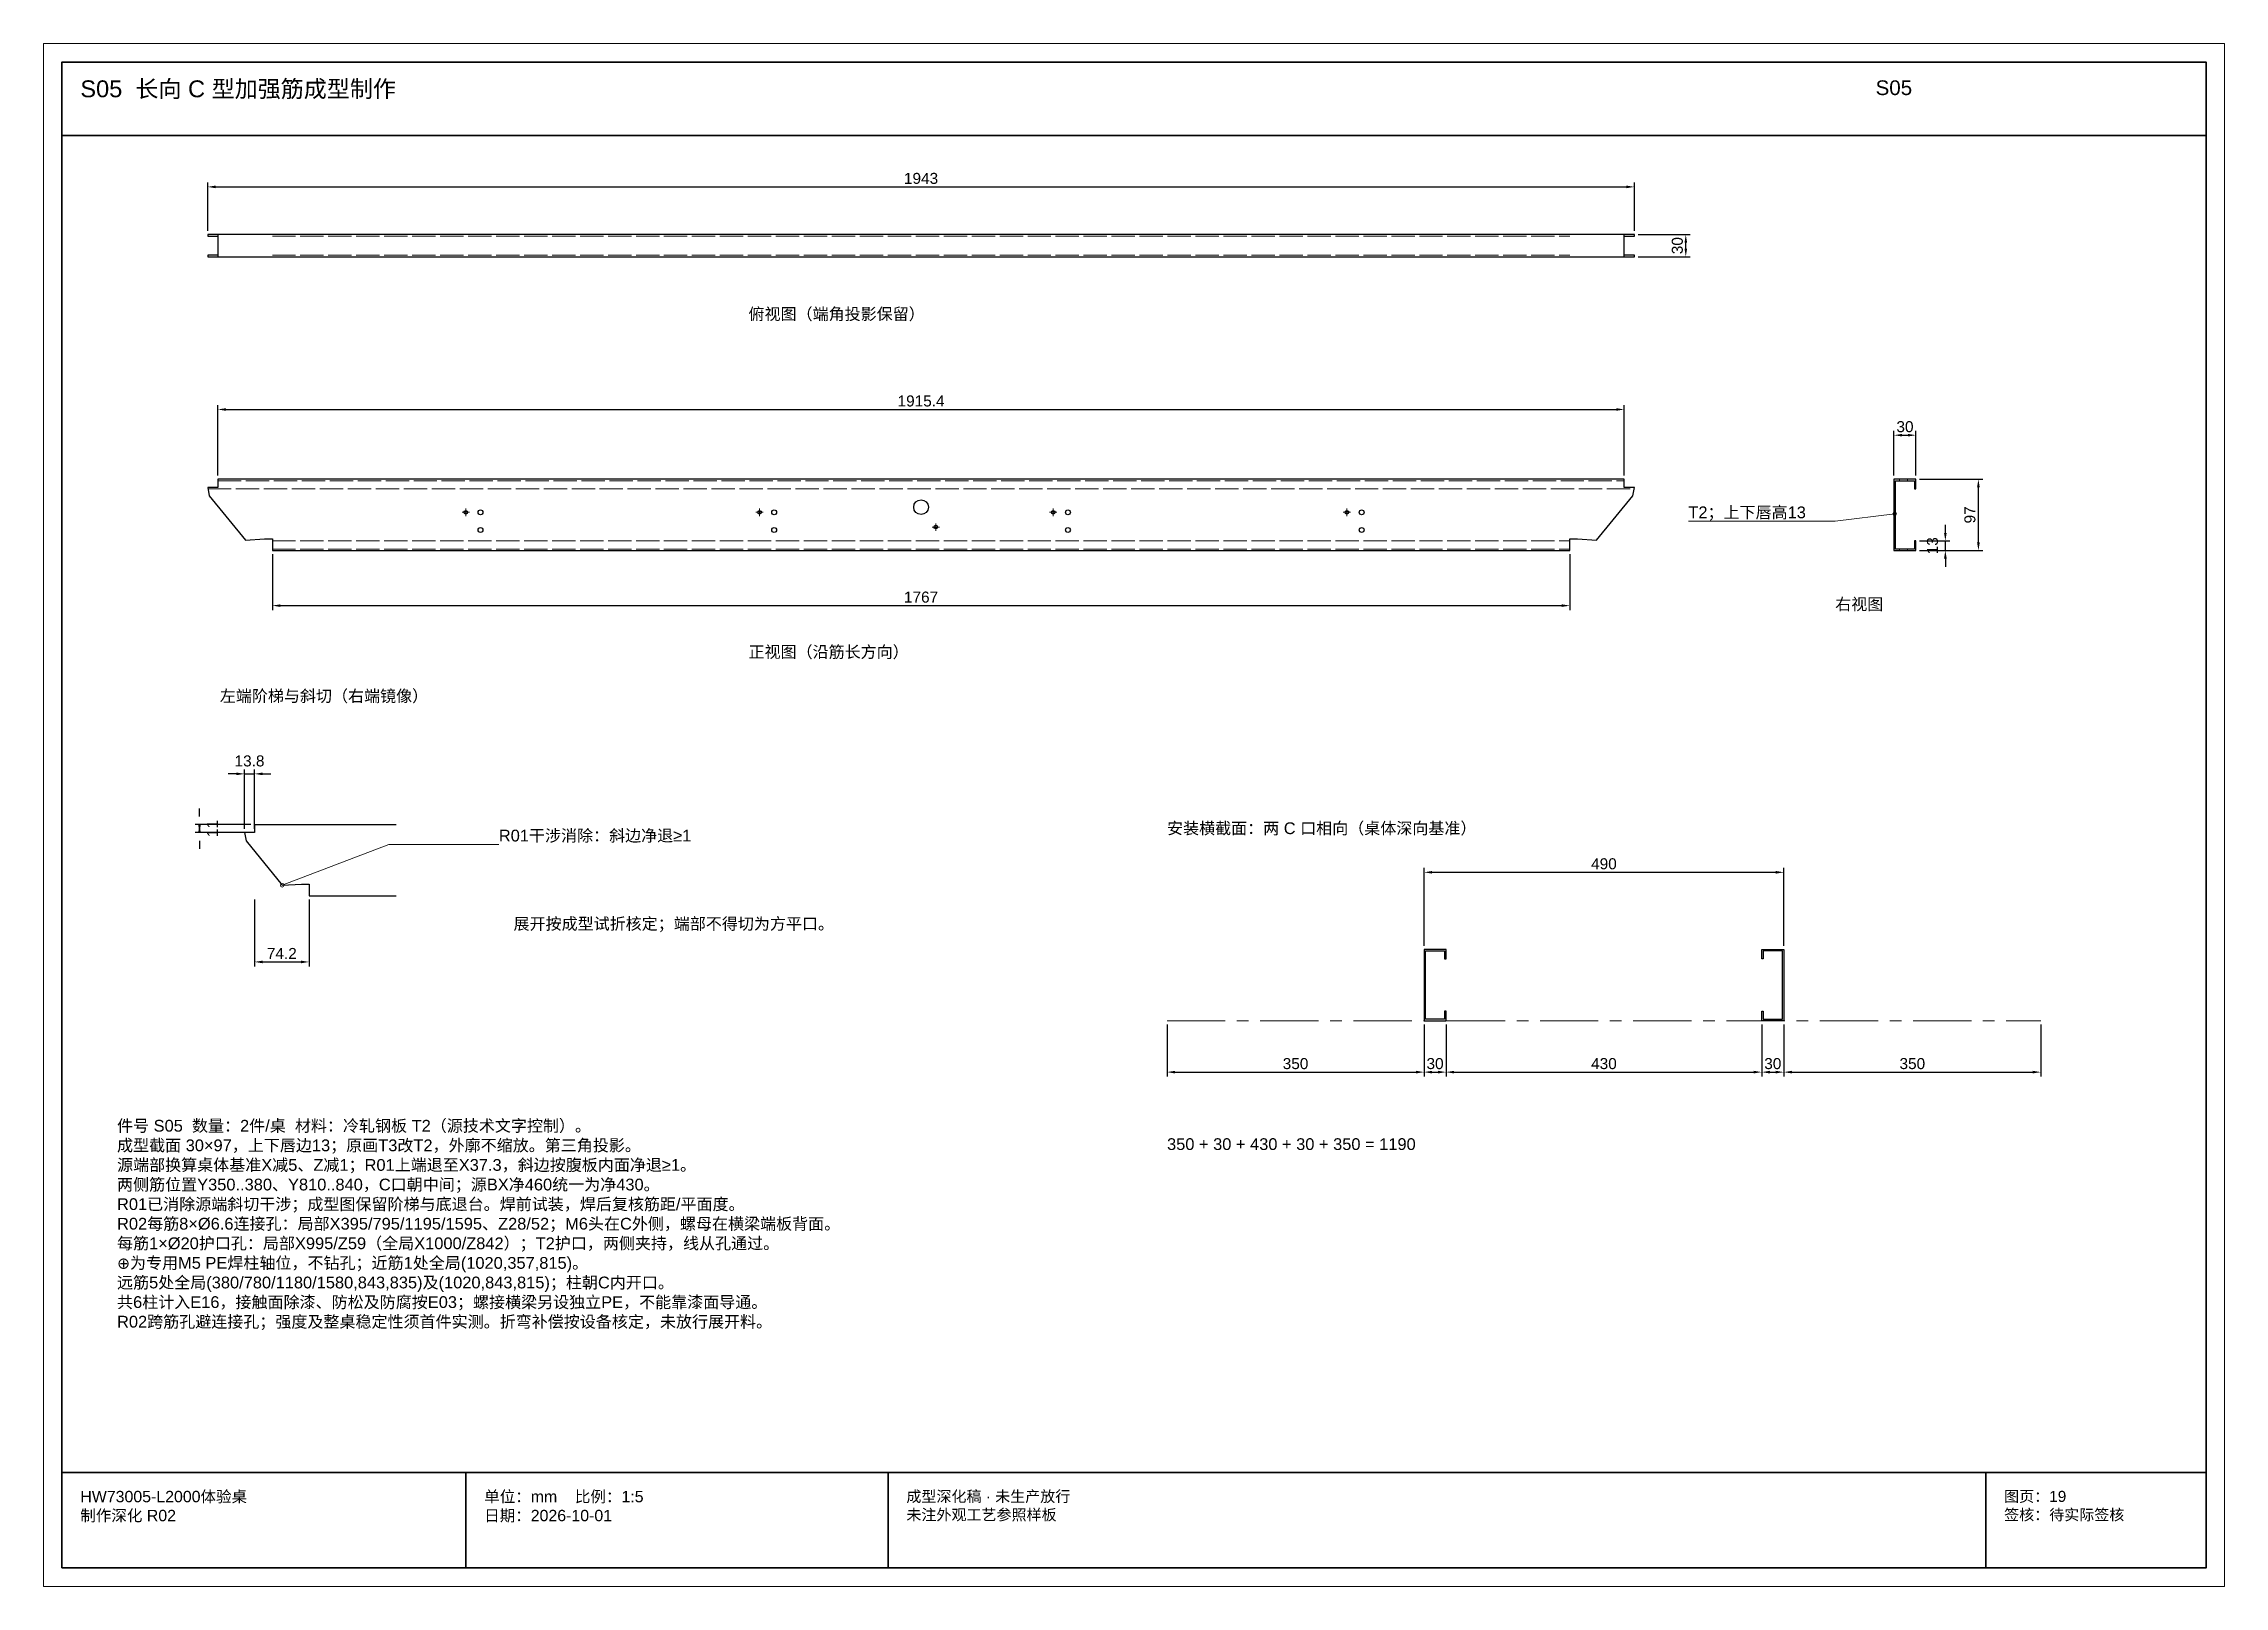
# Paper-space layout 'S05' of a CAD drawing. Header units: millimetres. Extents: x 0 to 594, y 0 to 420.
# The model-space entities are those that its viewports show. They can reach past a viewport. Long polylines and large blocks are cut down to what shows.
import ezdxf

# ---------------------------------------------------------------- set-up
doc = ezdxf.new("R2010")
doc.units = ezdxf.units.MM
doc.linetypes.add('CENTER', pattern=[5.08, 3.175, -0.635, 0.635, -0.635])
doc.linetypes.add('DASHED', pattern=[1.524, 1.27, -0.254])
for name, color, linetype, lineweight in [('CENTER', 8, 'CENTER', 13), ('DIM', 7, 'Continuous', 13), ('FRAME', 7, 'Continuous', 35), ('HATCH', 8, 'Continuous', 9), ('HIDDEN', 8, 'DASHED', 13), ('NOTE', 7, 'Continuous', 18), ('OUTLINE', 7, 'Continuous', 25)]:
    doc.layers.add(name, color=color, linetype=linetype, lineweight=lineweight)
doc.styles.add('CN', font='Arial Unicode.ttf')
doc.dimstyles.new('D5', dxfattribs={"dimtxt": 15, "dimasz": 11, "dimexe": 6, "dimexo": 5, "dimgap": 4, "dimtad": 1, "dimdsep": 46, "dimtxsty": 'CN', "dimcen": 2.5, "dimclrd": 7, "dimclre": 7, "dimclrt": 7, "dimazin": 3, "dimtfac": 1, "dimtmove": 0, "dimatfit": 3})

msp = doc.modelspace()

# ---------------------------------------------------------------- hatches: boundary and pattern name
at = {"layer": 'HATCH'}
h = msp.add_hatch(dxfattribs=at)
h.set_pattern_fill('ANSI31', scale=3.5, angle=45)
h.paths.add_polyline_path([(218520, 1410), (218550, 1410), (218550, 1423), (218548, 1423), (218548, 1412), (218522, 1412), (218522, 1505), (218548, 1505), (218548, 1494), (218550, 1494), (218550, 1507), (218520, 1507)])

# ---------------------------------------------------------------- linework, layer by layer
at = {"layer": 'CENTER'}
for p, q in [((216570, 1462), (216580, 1462)), ((216575, 1457), (216575, 1467)), ((216970, 1462), (216980, 1462)), ((216975, 1457), (216975, 1467)), ((217370, 1462), (217380, 1462)), ((217375, 1457), (217375, 1467)), ((217770, 1462), (217780, 1462)), ((217775, 1457), (217775, 1467)), ((217210, 1442), (217220, 1442)), ((217215, 1437), (217215, 1447)), ((217530, 770), (218720, 770))]:
    msp.add_line(p, q, dxfattribs=at)
at = {"layer": 'DIM'}
for points in [[(218521, 1460), (218440, 1450), (218240, 1450)], [(216324.963, 954.316), (216470, 1010), (216620, 1010)]]:
    msp.add_lwpolyline(points, dxfattribs=at)
for centre in [(218521, 1460), (216324.963, 954.316)]:
    msp.add_circle(centre, 2.5, dxfattribs=at)
at = {"layer": 'FRAME'}
for p, q in [((216025, 1975), (218945, 1975)), ((216025, 155), (218945, 155)), ((216575, 25), (216575, 155)), ((217150, 25), (217150, 155)), ((218645, 25), (218645, 155))]:
    msp.add_line(p, q, dxfattribs=at)
msp.add_lwpolyline([(216025, 25), (218945, 25), (218945, 2075), (216025, 2075)], close=True, dxfattribs=at)
at = {"layer": 'HIDDEN'}
for p, q in [((216311.5, 1838), (218078.5, 1838)), ((216311.5, 1812), (218078.5, 1812)), ((216223.884, 1494), (218166.116, 1494)), ((216237.3, 1505), (218152.7, 1505)), ((216311.5, 1423), (218078.5, 1423)), ((216311.5, 1412), (218078.5, 1412))]:
    msp.add_line(p, q, dxfattribs=at)
at = {"layer": 'OUTLINE'}
for p, q in [((216287.3, 1037), (216480, 1037)), ((216361.5, 940), (216480, 940))]:
    msp.add_line(p, q, dxfattribs=at)
for points in [[(216223.5, 1810), (218166.5, 1810), (218166.5, 1812), (218152.7, 1812), (218152.7, 1838), (218166.5, 1838), (218166.5, 1840), (216223.5, 1840), (216223.5, 1838), (216237.3, 1838), (216237.3, 1812), (216223.5, 1812)], [(216237.3, 1810), (218152.7, 1810), (218152.7, 1840), (216237.3, 1840)], [(216237.3, 1507), (216237.3, 1499), (216237.3, 1496), (216223.5, 1496), (216225.68, 1484.651), (216274.963, 1424.316), (216301, 1426), (216311.5, 1426), (216311.5, 1413.1), (216311.5, 1410), (218078.5, 1410), (218078.5, 1413.1), (218078.5, 1426), (218089, 1426), (218115.037, 1424.316), (218164.32, 1484.651), (218166.5, 1496), (218152.7, 1496), (218152.7, 1499), (218152.7, 1507)], [(218520, 1410), (218550, 1410), (218550, 1423), (218548, 1423), (218548, 1412), (218522, 1412), (218522, 1505), (218548, 1505), (218548, 1494), (218550, 1494), (218550, 1507), (218520, 1507)], [(217880, 770), (217910, 770), (217910, 783), (217908, 783), (217908, 772), (217882, 772), (217882, 865), (217908, 865), (217908, 854), (217910, 854), (217910, 867), (217880, 867)], [(218370, 770), (218340, 770), (218340, 783), (218342, 783), (218342, 772), (218368, 772), (218368, 865), (218342, 865), (218342, 854), (218340, 854), (218340, 867), (218370, 867)]]:
    msp.add_lwpolyline(points, close=True, dxfattribs=at)
msp.add_lwpolyline([(216287.3, 1037), (216287.3, 1029), (216287.3, 1026), (216273.5, 1026), (216275.68, 1014.651), (216324.963, 954.316), (216351, 956), (216361.5, 956), (216361.5, 943.1), (216361.5, 940)], dxfattribs=at)
for centre, radius in [((216575, 1462), 2.5), ((216595, 1462), 3.3), ((216975, 1462), 2.5), ((216995, 1462), 3.3), ((217195, 1469), 10), ((217375, 1462), 2.5), ((217395, 1462), 3.3), ((217775, 1462), 2.5), ((217795, 1462), 3.3), ((216595, 1438), 3.3), ((216995, 1438), 3.3), ((217215, 1442), 2.5), ((217395, 1438), 3.3), ((217795, 1438), 3.3)]:
    msp.add_circle(centre, radius, dxfattribs=at)

# ---------------------------------------------------------------- texts
at = {"layer": 'NOTE', "attachment_point": 1, "style": 'CN'}
for s, insert, char_height, width in [('S05  长向 C 型加强筋成型制作', (216050, 2050), 23, 2420), ('S05', (218495, 2050), 20, 450), ('俯视图（端角投影保留）', (216960, 1740), 16, 800), ('T2；上下唇高13', (218240, 1470), 16, 450), ('右视图', (218440, 1345), 16, 300), ('正视图（沿筋长方向）', (216960, 1280), 16, 700), ('左端阶梯与斜切（右端镜像）', (216240, 1220), 16, 950), ('安装横截面：两 C 口相向（桌体深向基准）', (217530, 1040), 16, 1300), ('R01干涉消除：斜边净退≥1', (216620, 1030), 16, 450), ('展开按成型试折核定；端部不得切为方平口。', (216640, 910), 16, 1150), ('件号 S05  数量：2件/桌  材料：冷轧钢板 T2（源技术文字控制）。\\P成型截面 30×97，上下唇边13；原画T3改T2，外廓不缩放。第三角投影。\\P源端部换算桌体基准X减5、Z减1；R01上端退至X37.3，斜边按腹板内面净退≥1。\\P两侧筋位置Y350..380、Y810..840，C口朝中间；源BX净460统一为净430。\\PR01已消除源端斜切干涉；成型图保留阶梯与底退台。焊前试装，焊后复核筋距/平面度。\\PR02每筋8×Ø6.6连接孔：局部X395/795/1195/1595、Z28/52；M6头在C外侧，螺母在横梁端板背面。\\P每筋1×Ø20护口孔：局部X995/Z59（全局X1000/Z842）；T2护口，两侧夹持，线从孔通过。\\P⊕为专用M5 PE焊柱轴位，不钻孔；近筋1处全局(1020,357,815)。\\P远筋5处全局(380/780/1180/1580,843,835)及(1020,843,815)；柱朝C内开口。\\P共6柱计入E16，接触面除漆、防松及防腐按E03；螺接横梁另设独立PE，不能靠漆面导通。\\PR02跨筋孔避连接孔；强度及整桌稳定性须首件实测。折弯补偿按设备核定，未放行展开料。', (216100, 635), 16, 2800), ('350 + 30 + 430 + 30 + 350 = 1190', (217530, 610), 16, 1300), ('HW73005-L2000体验桌\\P制作深化 R02', (216050, 130), 15.5, 500), ('单位：mm    比例：1:5\\P日期：2026-10-01', (216600, 130), 15.5, 525), ('成型深化稿 · 未生产放行\\P未注外观工艺参照样板', (217175, 130), 15, 1445), ('图页：19\\P签核：待实际签核', (218670, 130), 15, 275)]:
    msp.add_mtext(s, dxfattribs=dict(at, insert=insert, char_height=char_height, width=width))

# ---------------------------------------------------------------- dimensions: what is measured, and where the dimension line sits
at = {"layer": 'DIM'}
for base, p1, p2 in [((216223.5, 1905), (216223.5, 1840), (218166.5, 1840)), ((216237.3, 1602), (216237.3, 1507), (218152.7, 1507)), ((218520, 1567), (218520, 1507), (218550, 1507)), ((216311.5, 1335), (216311.5, 1410), (218078.5, 1410)), ((216273.5, 1106), (216273.5, 1026), (216287.3, 1026)), ((217880, 972), (217880, 867), (218370, 867)), ((216287.3, 850), (216287.3, 940), (216361.5, 940)), ((217530, 700), (217530, 770), (217880, 770)), ((217880, 700), (217880, 770), (217910, 770)), ((217910, 700), (217910, 770), (218340, 770)), ((218340, 700), (218340, 770), (218370, 770)), ((218370, 700), (218370, 770), (218720, 770))]:
    msp.add_linear_dim(base=base, p1=p1, p2=p2, dimstyle='D5', dxfattribs=at).render()
for base, p1, p2 in [((218236.5, 1810), (218166.5, 1810), (218166.5, 1840)), ((218635, 1410), (218550, 1410), (218550, 1507)), ((218590, 1410), (218550, 1410), (218550, 1423)), ((216212.3, 1037), (216287.3, 1037), (216287.3, 1026))]:
    msp.add_linear_dim(base=base, p1=p1, p2=p2, angle=90, dimstyle='D5', dxfattribs=at).render()

psp = doc.layouts.new('S05')

# ---------------------------------------------------------------- viewports
at = {"layer": 'Defpoints'}
psp.add_viewport(center=(297, 210), size=(594, 420), view_center_point=(217485, 1050), view_height=2100, dxfattribs=at)

doc.saveas('drawing.dxf')
